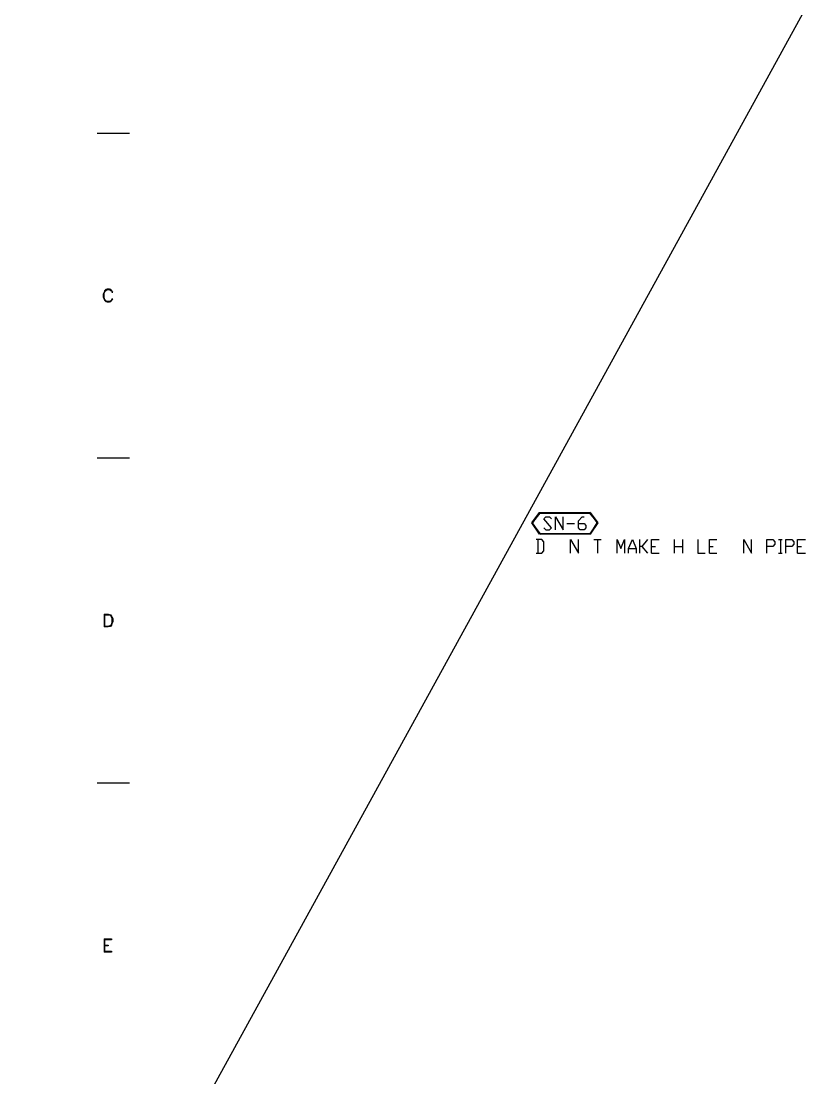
# Model space of a CAD drawing. Header units: millimetres. Extents: x 21 to 1147, y -811 to 126.
# Drawn here: x 20.9 to 250.7, y -504.6 to -198.2 of the extents above; entities that cross this region are included whole.
import ezdxf

# ---------------------------------------------------------------- set-up
doc = ezdxf.new("R2010")
doc.units = ezdxf.units.MM
doc.layers.add('EDITED_LINES', color=4, linetype='Continuous')

msp = doc.modelspace()

# ---------------------------------------------------------------- linework, layer by layer
at = {"layer": 'EDITED_LINES'}
for p, q in [((424.42, 126.35), (20.86, -608.45)), ((42.88, -230.68), (52.24, -230.68)), ((44.92, -276.76), (44.68, -277.36)), ((44.68, -277.36), (44.68, -278.2)), ((44.68, -278.2), (44.92, -278.8)), ((45.04, -276.4), (44.92, -276.76)), ((44.92, -277.36), (45.04, -276.76)), ((44.92, -278.2), (44.92, -277.36)), ((45.04, -278.8), (44.92, -278.2)), ((44.92, -278.8), (45.04, -279.16)), ((45.4, -276.04), (45.04, -276.4)), ((45.04, -276.76), (45.4, -276.28)), ((45.4, -279.28), (45.04, -278.8)), ((45.76, -275.92), (45.4, -276.04)), ((45.4, -276.28), (45.76, -276.04)), ((46.48, -275.92), (45.76, -275.92)), ((45.76, -276.04), (46.48, -276.04)), ((46.84, -276.04), (46.48, -275.92)), ((46.48, -276.04), (46.84, -276.28)), ((47.2, -276.4), (46.84, -276.04)), ((46.84, -276.28), (47.08, -276.4)), ((47.08, -276.4), (47.2, -276.76)), ((47.2, -278.8), (47.08, -279.16)), ((47.44, -276.76), (47.2, -276.4)), ((47.2, -276.76), (47.44, -276.76)), ((47.44, -278.8), (47.2, -278.8)), ((47.2, -279.16), (47.44, -278.8)), ((45.04, -279.16), (45.4, -279.52)), ((45.76, -279.52), (45.4, -279.28)), ((45.4, -279.52), (45.76, -279.64)), ((46.48, -279.52), (45.76, -279.52)), ((45.76, -279.64), (46.48, -279.64)), ((46.84, -279.28), (46.48, -279.52)), ((46.48, -279.64), (46.84, -279.52)), ((47.08, -279.16), (46.84, -279.28)), ((46.84, -279.52), (47.2, -279.16)), ((42.88, -324.88), (52.24, -324.88)), ((168.88, -343.72), (171.16, -340.72)), ((171.16, -340.72), (169.12, -343.72)), ((171.16, -340.72), (169.12, -343.72)), ((169.12, -343.72), (171.28, -340.84)), ((171.28, -340.84), (171.16, -340.72)), ((171.16, -340.72), (185.8, -340.72)), ((171.28, -340.84), (171.16, -340.72)), ((185.8, -340.72), (171.28, -340.84)), ((185.8, -340.72), (171.28, -340.84)), ((171.28, -340.84), (185.68, -340.84)), ((172.36, -342.52), (172.96, -341.92)), ((174.64, -345.16), (172.36, -342.52)), ((172.96, -341.92), (174.04, -341.92)), ((174.04, -341.92), (174.64, -342.52)), ((175.72, -345.76), (175.72, -341.92)), ((175.72, -341.92), (178, -345.76)), ((178, -345.76), (178, -341.92)), ((182.44, -343.12), (183.52, -341.92)), ((182.44, -345.16), (182.44, -343.12)), ((183.52, -341.92), (184.12, -341.92)), ((185.68, -340.84), (185.8, -340.72)), ((185.68, -340.84), (185.8, -340.72)), ((188.08, -343.72), (185.68, -340.84)), ((185.68, -340.84), (187.84, -343.72)), ((188.08, -343.72), (185.68, -340.84)), ((185.8, -340.72), (188.08, -343.72)), ((169.12, -343.72), (168.88, -343.72)), ((169.12, -343.72), (168.88, -343.72)), ((168.88, -343.72), (171.28, -346.84)), ((168.88, -343.72), (171.28, -346.84)), ((171.16, -346.96), (168.88, -343.72)), ((171.28, -346.84), (169.12, -343.72)), ((172.36, -345.16), (172.96, -345.76)), ((172.96, -345.76), (174.04, -345.76)), ((174.04, -345.76), (174.64, -345.16)), ((179.08, -343.84), (181.24, -343.84)), ((182.44, -343.84), (184.12, -343.84)), ((182.92, -345.76), (182.44, -345.16)), ((184.12, -345.76), (182.92, -345.76)), ((184.12, -343.84), (184.6, -344.44)), ((184.6, -345.16), (184.12, -345.76)), ((184.6, -344.44), (184.6, -345.16)), ((187.84, -343.72), (185.68, -346.84)), ((185.8, -346.96), (187.84, -343.72)), ((185.8, -346.96), (187.84, -343.72)), ((188.08, -343.72), (185.8, -346.96)), ((187.84, -343.72), (188.08, -343.72)), ((187.84, -343.72), (188.08, -343.72)), ((171.76, -348.52), (170.2, -348.52)), ((170.68, -348.52), (170.68, -352.48)), ((171.28, -346.84), (171.16, -346.96)), ((171.28, -346.84), (171.28, -346.96)), ((171.28, -346.96), (185.68, -346.84)), ((185.68, -346.84), (171.28, -346.84)), ((171.28, -346.96), (185.68, -346.84)), ((185.8, -346.96), (171.28, -346.96)), ((172.36, -349.24), (171.76, -348.52)), ((172.36, -351.76), (172.36, -349.24)), ((180.16, -352.48), (180.16, -348.52)), ((180.16, -348.52), (182.44, -352.48)), ((182.44, -352.48), (182.44, -348.52)), ((185.68, -346.84), (185.8, -346.96)), ((185.68, -346.84), (185.8, -346.96)), ((186.88, -348.52), (189.04, -348.52)), ((187.96, -348.52), (187.96, -352.48)), ((193.6, -352.48), (193.6, -348.52)), ((193.6, -348.52), (194.68, -351.16)), ((194.68, -351.16), (195.76, -348.52)), ((195.76, -348.52), (195.76, -352.48)), ((196.96, -351.16), (198.04, -348.52)), ((198.04, -348.52), (199.12, -351.16)), ((200.2, -352.48), (200.2, -348.52)), ((202.48, -348.52), (200.8, -350.56)), ((203.56, -352.48), (203.56, -348.52)), ((203.56, -348.52), (205.84, -348.52)), ((210.28, -352.48), (210.28, -348.52)), ((212.56, -348.52), (212.56, -352.48)), ((217, -348.52), (217, -352.48)), ((220.36, -352.48), (220.36, -348.52)), ((220.36, -348.52), (222.52, -348.52)), ((230.32, -352.48), (230.32, -348.52)), ((230.32, -348.52), (232.6, -352.48)), ((232.6, -352.48), (232.6, -348.52)), ((237.04, -352.48), (237.04, -348.52)), ((237.04, -348.52), (238.72, -348.52)), ((238.72, -348.52), (239.32, -349.24)), ((239.32, -349.24), (239.32, -349.84)), ((240.4, -348.52), (241.48, -348.52)), ((241, -348.52), (241, -352.48)), ((242.56, -352.48), (242.56, -348.52)), ((242.56, -348.52), (244.24, -348.52)), ((244.24, -348.52), (244.84, -349.24)), ((244.84, -349.24), (244.84, -349.84)), ((245.92, -352.48), (245.92, -348.52)), ((245.92, -348.52), (248.2, -348.52)), ((171.76, -352.48), (172.36, -351.76)), ((196.96, -352.48), (196.96, -351.16)), ((196.96, -351.16), (199.12, -351.16)), ((199.12, -351.16), (199.12, -352.48)), ((200.8, -350.56), (200.2, -350.56)), ((200.8, -350.56), (202.48, -352.48)), ((203.56, -350.56), (204.76, -350.56)), ((210.28, -350.56), (212.56, -350.56)), ((220.36, -350.56), (221.44, -350.56)), ((238.72, -350.56), (237.04, -350.56)), ((239.32, -349.84), (238.72, -350.56)), ((244.24, -350.56), (242.56, -350.56)), ((244.84, -349.84), (244.24, -350.56)), ((245.92, -350.56), (247.12, -350.56)), ((170.2, -352.48), (171.76, -352.48)), ((203.56, -352.48), (205.84, -352.48)), ((217, -352.48), (219.16, -352.48)), ((220.36, -352.48), (222.52, -352.48)), ((240.4, -352.48), (241.48, -352.48)), ((245.92, -352.48), (248.2, -352.48)), ((44.92, -370.12), (44.92, -373.84)), ((44.92, -370.12), (46.12, -370.12)), ((45.04, -370.36), (45.04, -373.72)), ((45.04, -370.36), (46.12, -370.36)), ((46.12, -370.12), (46.72, -370.36)), ((46.12, -370.36), (46.72, -370.48)), ((46.72, -370.36), (47.08, -370.72)), ((46.72, -370.48), (46.84, -370.72)), ((46.84, -370.72), (47.08, -371.08)), ((47.08, -370.72), (47.2, -371.08)), ((46.12, -373.72), (45.04, -373.72)), ((46.72, -373.48), (46.12, -373.72)), ((46.72, -373.72), (46.12, -373.84)), ((47.08, -373.36), (46.72, -373.72)), ((46.84, -373.36), (46.72, -373.48)), ((47.08, -373), (46.84, -373.36)), ((47.08, -371.08), (47.2, -371.56)), ((47.2, -372.4), (47.08, -373)), ((47.2, -373), (47.08, -373.36)), ((47.2, -371.08), (47.44, -371.56)), ((47.2, -371.56), (47.2, -372.4)), ((47.44, -372.4), (47.2, -373)), ((47.44, -371.56), (47.44, -372.4)), ((46.12, -373.84), (44.92, -373.84)), ((42.88, -419.08), (52.24, -419.08)), ((44.92, -464.32), (44.92, -468.16)), ((44.92, -464.32), (47.08, -464.32)), ((45.04, -464.56), (45.04, -467.92)), ((47.08, -464.56), (45.04, -464.56)), ((47.08, -464.32), (47.08, -464.56)), ((47.08, -468.16), (44.92, -468.16)), ((45.04, -466.12), (46.12, -466.12)), ((46.12, -466.36), (45.04, -466.36)), ((45.04, -467.92), (47.08, -467.92)), ((46.12, -466.12), (46.12, -466.36)), ((47.08, -467.92), (47.08, -468.16))]:
    msp.add_line(p, q, dxfattribs=at)

doc.saveas('drawing.dxf')
